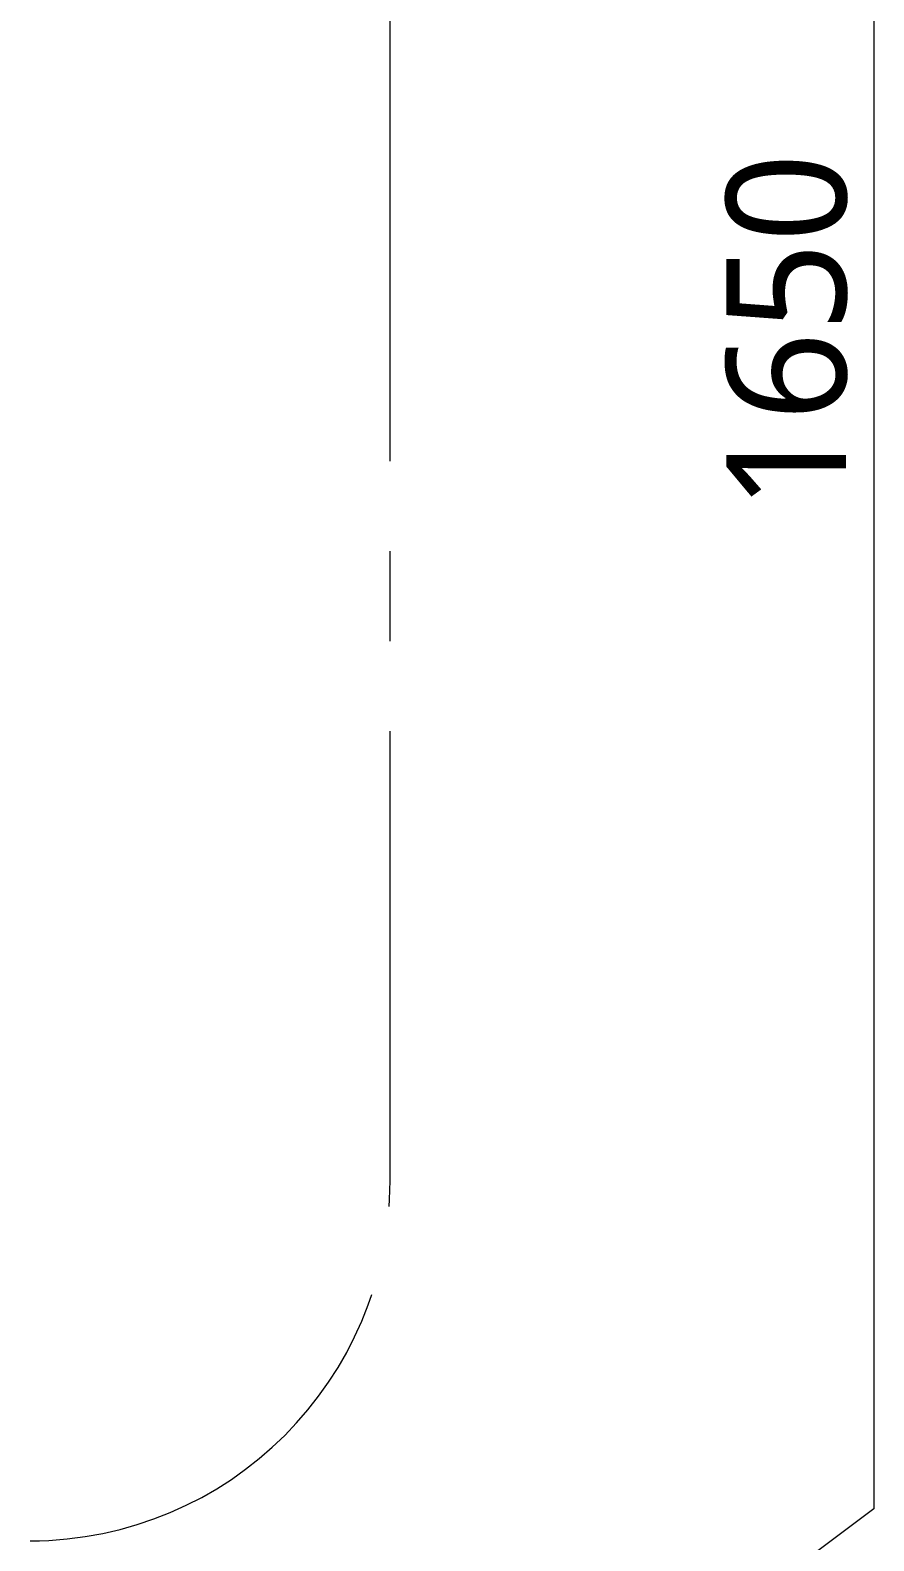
# Model space of a CAD drawing. Extents: x 6534 to 7663, y 0 to 827.
# Drawn here: x 7073.2 to 7143.5, y 124.5 to 250.5 of the extents above; entities that cross this region are included whole.
import ezdxf

# ---------------------------------------------------------------- set-up
doc = ezdxf.new("R2010")
doc.units = 0
doc.header["$LTSCALE"] = 30
doc.header["$MEASUREMENT"] = 0
doc.linetypes.add('CENTER', pattern=[2, 1.25, -0.25, 0.25, -0.25])
doc.layers.get('0').update_dxf_attribs({"linetype": 'CONTINUOUS'})
doc.layers.add('DEF_LAYER_ASSEM_MEMBER', color=7, linetype='CONTINUOUS')
doc.styles.add('Daelim Dimension', font='NanumGothic.ttf')

msp = doc.modelspace()

# ---------------------------------------------------------------- linework, layer by layer
at = {"color": 5, "lineweight": 9, "ltscale": 0.5}
for p, q in [((7143.49, 321.44), (7143.49, 127.2)), ((7143.49, 127.2), (7138.39, 123.36))]:
    msp.add_line(p, q, dxfattribs=at)
at = {"layer": 'DEF_LAYER_ASSEM_MEMBER', "color": 1, "linetype": 'CENTER', "lineweight": 5}
msp.add_line((7103.17, 154.53), (7103.17, 367.7), dxfattribs=at)
msp.add_arc((7073.17, 154.53), 30, 270, 0, dxfattribs=at)

# ---------------------------------------------------------------- texts
at = {"color": 7, "ltscale": 0.5, "insert": (7136.26, 225.33), "char_height": 10, "attachment_point": 5, "rotation": 90, "style": 'Daelim Dimension'}
msp.add_mtext('\\A1;1650', dxfattribs=at)

doc.saveas('drawing.dxf')
